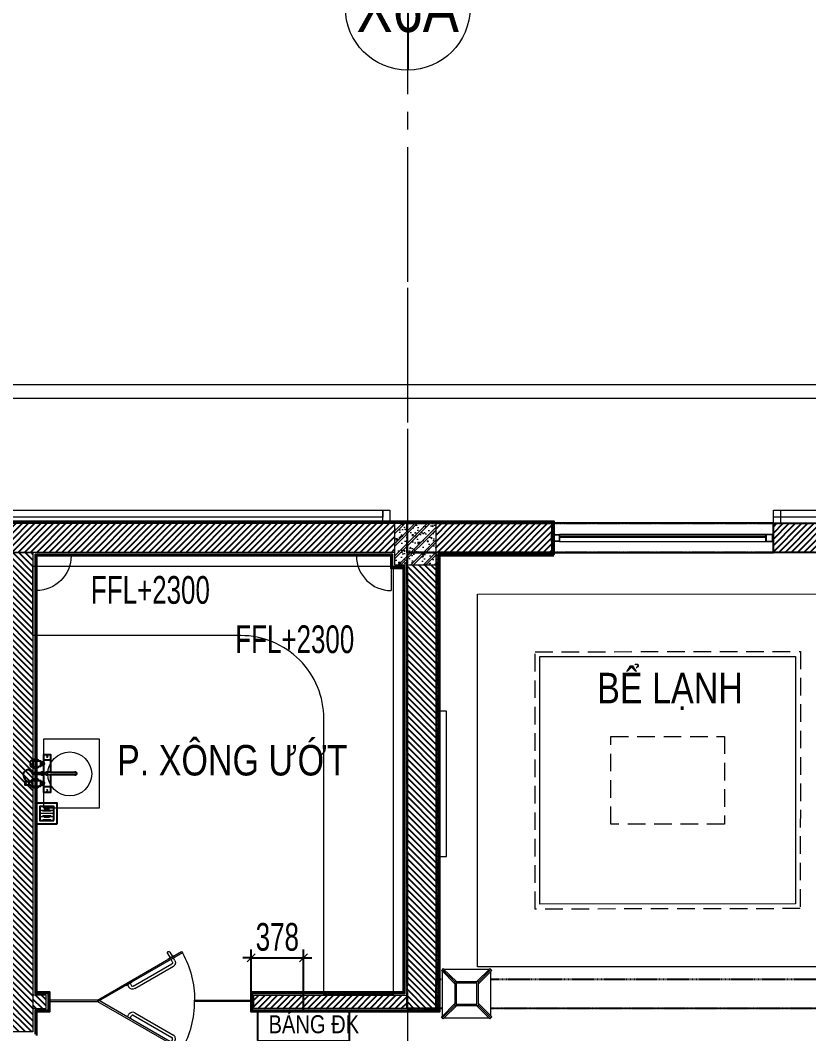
# Model space of a CAD drawing. Header units: millimetres. Extents: x -343543 to 400519, y -115663 to 104219.
# Drawn here: x -309960 to -304268, y 15717 to 23030 of the extents above; entities that cross this region are included whole.
import ezdxf
from ezdxf.enums import TextEntityAlignment as Align
from ezdxf.xclip import XClip

# ---------------------------------------------------------------- set-up
doc = ezdxf.new("R2010")
doc.units = ezdxf.units.MM
doc.header["$XCLIPFRAME"] = 0
for name, pattern in [("$0$02'TUONG Xay$0$HIDDEN", [0.375, 0.25, -0.125]), ('XREF MAT BANG TUONG XAY$0$01.Xref _MB T1$0$HIDDEN', [9.524999999999999, 6.35, -3.175]), ('XREF MAT BANG TUONG XAY$0$CENTER', [50.800000000000004, 31.75, -6.35, 6.35, -6.35]), ('XREF MAT BANG TUONG XAY$0$xref_IKIGAI_Cot$0$HIDDEN', [9.524999999999999, 6.35, -3.175])]:
    doc.linetypes.add(name, pattern=pattern)
doc.layers.get('0').update_dxf_attribs({"color": 231, "lineweight": 0})
doc.layers.get('DefPoints').update_dxf_attribs({"color": 191})
for name, color, linetype, lineweight in [('A-PATT', 252, 'Continuous', 9), ('A-SYMBOLS', 10, 'Continuous', 13), ('ICC-Text', 3, 'Continuous', 25), ('RSA -DIM', 231, 'Continuous', 0), ('SME-E-POW-NOTE', 134, 'Continuous', 18), ('XREF MAT BANG NOI THAT$0$01.Xref _MB T1$0$A-FURN', 8, 'Continuous', 5), ('XREF MAT BANG TUONG XAY$0$$1$A-TEXT', 8, 'Continuous', 25), ('XREF MAT BANG TUONG XAY$0$00.xref_IKIGAI_Truc$0$A-SYMBOLS', 8, 'Continuous', 13), ('XREF MAT BANG TUONG XAY$0$01.Xref _MB T1$0$A-DOOR', 8, 'Continuous', 9), ('XREF MAT BANG TUONG XAY$0$01.Xref _MB T1$0$A-FNSH', 8, 'Continuous', 9), ('XREF MAT BANG TUONG XAY$0$01.Xref _MB T1$0$A-FURN', 8, 'Continuous', 5), ('XREF MAT BANG TUONG XAY$0$01.Xref _MB T1$0$A-GLAZ', 8, 'Continuous', 13), ('XREF MAT BANG TUONG XAY$0$01.Xref _MB T1$0$A-HIDD', 8, 'XREF MAT BANG TUONG XAY$0$01.Xref _MB T1$0$HIDDEN', 9), ('XREF MAT BANG TUONG XAY$0$01.Xref _MB T1$0$A-LITE', 8, 'Continuous', 9), ('XREF MAT BANG TUONG XAY$0$01.Xref _MB T1$0$A-RAIL', 8, 'Continuous', 9), ('XREF MAT BANG TUONG XAY$0$01.Xref _MB T1$0$A-TEXT', 8, 'Continuous', 25), ('XREF MAT BANG TUONG XAY$0$A-GRID', 8, 'XREF MAT BANG TUONG XAY$0$CENTER', 15), ('XREF MAT BANG TUONG XAY$0$A-WALL-INT', 8, 'Continuous', 9), ('XREF MAT BANG TUONG XAY$0$P-SANRFIM', 8, 'Continuous', 13), ('XREF MAT BANG TUONG XAY$0$xref_IKIGAI_Cot$0$A-FNSH', 8, 'Continuous', 9), ('XREF MAT BANG TUONG XAY$0$xref_IKIGAI_Cot$0$A-PATT', 8, 'Continuous', 5)]:
    doc.layers.add(name, color=color, linetype=linetype, lineweight=lineweight)
doc.layers.add('fix lightting red', color=1, linetype='Continuous', lineweight=5, true_color=0xff0000)
for name, color, linetype in [('XREF MAT BANG TUONG XAY$0$A-FNSH', 8, 'Continuous'), ('XREF MAT BANG TUONG XAY$0$A-FURN', 8, 'Continuous'), ('XREF MAT BANG TUONG XAY$0$A-FURN @ 50', 8, 'Continuous'), ('XREF MAT BANG TUONG XAY$0$A-FURN @ 75', 8, 'Continuous'), ('XREF MAT BANG TUONG XAY$0$A-PATT', 8, 'Continuous'), ('XREF MAT BANG TUONG XAY$0$FF-FURN', 8, 'Continuous'), ('XREF MAT BANG TUONG XAY$0$xref_IKIGAI_Cot$0$S-HIDD', 8, 'XREF MAT BANG TUONG XAY$0$xref_IKIGAI_Cot$0$HIDDEN')]:
    doc.layers.add(name, color=color, linetype=linetype)
doc.styles.add('Arial', font='arial.ttf', dxfattribs={"width": 0.8})
doc.styles.add('SM-DIMTEXT', font='SME.shx', dxfattribs={"width": 0.7})
doc.styles.add('SME-TEXT', font='sme.shx', dxfattribs={"width": 0.7})
doc.styles.add('XREF MAT BANG TUONG XAY$0$00.xref_IKIGAI_Truc$0$VTK_Arial_3.5 mm', font='arial.ttf', dxfattribs={"width": 0.8, "height": 3.5})
doc.styles.add('XREF MAT BANG TUONG XAY$0$Arial', font='arial.ttf', dxfattribs={"width": 0.8})
doc.dimstyles.new('SDIM-100', dxfattribs={"dimscale": 100, "dimtxt": 2, "dimasz": 0.6, "dimexe": 0.6, "dimexo": 0.2, "dimgap": 0.5, "dimtad": 1, "dimdec": 0, "dimzin": 12, "dimtxsty": 'SM-DIMTEXT', "dimblk": 'ARCHTICK', "dimblk1": 'ARCHTICK', "dimblk2": 'ARCHTICK', "dimcen": 0.12, "dimdle": 0.6, "dimclrd": 7, "dimclre": 8, "dimadec": 0, "dimazin": 3, "dimtfac": 2, "dimtix": 1, "dimtmove": 1, "dimatfit": 3, "dimfxl": 1, "dimtzin": 0, "dimarcsym": 1})
pattern_1 = [(360, (89.14457528764433, 731.1655605362375), (1.249352590783001e-15, 3.175), [])]

# ---------------------------------------------------------------- blocks, each defined once
blk = doc.blocks.new('*U231')
at = {"layer": 'XREF MAT BANG TUONG XAY$0$A-PATT'}
h = blk.add_hatch(dxfattribs=at)
h.set_pattern_fill('ANSI31', color=8, scale=10)
h.set_pattern_definition([(45, (38646.79002936069, -11293.56439682681), (-22.45064030267288, 22.45064030267288), [])])
h.paths.add_polyline_path([(-38.69831128977239, 47.5), (3161.302080118639, 47.5), (3161.302080118639, -162.5), (-38.69831128977251, -162.5)])
at = {"layer": 'XREF MAT BANG TUONG XAY$0$A-WALL-INT', "color": 8}
blk.add_lwpolyline([(-38.69831128977239, 47.5), (3161.302080118639, 47.5), (3161.302080118639, -162.5), (-38.69831128977251, -162.5)], close=True, dxfattribs=at)
blk = doc.blocks.new('*U283')
at = {"layer": 'XREF MAT BANG TUONG XAY$0$A-PATT'}
h = blk.add_hatch(dxfattribs=at)
h.set_pattern_fill('ANSI31', color=8, scale=10)
h.set_pattern_definition([(45, (38906.7888195113, -11293.56439682681), (-22.45064030267288, 22.45064030267288), [])])
h.paths.add_polyline_path([(-38.69831128977239, 47.5), (3421.300870269253, 47.5), (3421.300870269253, -162.5), (-38.69831128977251, -162.5)])
at = {"layer": 'XREF MAT BANG TUONG XAY$0$A-WALL-INT', "color": 8}
blk.add_lwpolyline([(-38.69831128977239, 47.5), (3421.300870269253, 47.5), (3421.300870269253, -162.5), (-38.69831128977251, -162.5)], close=True, dxfattribs=at)
blk = doc.blocks.new('*U232')
at = {"layer": 'XREF MAT BANG TUONG XAY$0$A-PATT'}
h = blk.add_hatch(dxfattribs=at)
h.set_pattern_fill('ANSI31', color=8, scale=10)
h.set_pattern_definition([(45, (41235.11260266521, -11293.56439682681), (-22.45064030267288, 22.45064030267288), [])])
h.paths.add_polyline_path([(-38.69831128977239, 47.5), (5749.62465342315, 47.5), (5749.62465342315, -162.5), (-38.69831128977251, -162.5)])
at = {"layer": 'XREF MAT BANG TUONG XAY$0$A-WALL-INT', "color": 8}
blk.add_lwpolyline([(-38.69831128977239, 47.5), (5749.62465342315, 47.5), (5749.62465342315, -162.5), (-38.69831128977251, -162.5)], close=True, dxfattribs=at)
blk = doc.blocks.new('*U245')
at = {"layer": 'XREF MAT BANG TUONG XAY$0$A-PATT'}
h = blk.add_hatch(dxfattribs=at)
h.set_pattern_fill('ANSI31', color=8, scale=10)
h.set_pattern_definition([(45, (36281.78973652005, -11293.56439682681), (-22.45064030267288, 22.45064030267288), [])])
h.paths.add_polyline_path([(-38.69831128977239, 47.5), (796.3017872779892, 47.5), (796.3017872779892, -162.5), (-38.69831128977251, -162.5)])
at = {"layer": 'XREF MAT BANG TUONG XAY$0$A-WALL-INT', "color": 8}
blk.add_lwpolyline([(-38.69831128977239, 47.5), (796.3017872779892, 47.5), (796.3017872779892, -162.5), (-38.69831128977251, -162.5)], close=True, dxfattribs=at)
blk = doc.blocks.new('*U246')
at = {"layer": 'XREF MAT BANG TUONG XAY$0$A-PATT'}
h = blk.add_hatch(dxfattribs=at)
h.set_pattern_fill('ANSI31', color=8, scale=10)
h.set_pattern_definition([(45, (36006.78119126002, -11293.56439682681), (-22.45064030267288, 22.45064030267288), [])])
h.paths.add_polyline_path([(-38.69831128977239, 47.5), (521.2932420179568, 47.5), (521.2932420179568, -162.5), (-38.69831128977251, -162.5)])
at = {"layer": 'XREF MAT BANG TUONG XAY$0$A-WALL-INT', "color": 8}
blk.add_lwpolyline([(-38.69831128977239, 47.5), (521.2932420179568, 47.5), (521.2932420179568, -162.5), (-38.69831128977251, -162.5)], close=True, dxfattribs=at)
blk = doc.blocks.new('*U131')
at = {"color": 8}
blk.add_circle((0, 0), 4.5, dxfattribs=at)
at = {"layer": 'DefPoints', "color": 8}
for p, q in [((2.755455298081545e-16, 4.5), (-8.266365894244633e-16, -4.5)), ((-4.5, 5.51091059616309e-16), (4.5, -1.102182119232618e-15))]:
    blk.add_line(p, q, dxfattribs=at)
at = {"color": 8, "style": 'XREF MAT BANG TUONG XAY$0$00.xref_IKIGAI_Truc$0$VTK_Arial_3.5 mm', "width": 0.8}
blk.add_attdef('X12', text='', height=3.5, dxfattribs=at).set_placement((0, 0), align=Align.MIDDLE_CENTER)
blk = doc.blocks.new('XREF MAT BANG TUONG XAY$0$00.xref_IKIGAI_Truc')
at = {"layer": 'XREF MAT BANG TUONG XAY$0$A-GRID', "color": 8, "ltscale": 20}
for points in [[(31399.99999999998, -3920.671974424971), (31399.99999999998, 22924.4354841252)], [(-2907.525181142613, 19400), (42750.0013740146, 19400)]]:
    blk.add_lwpolyline(points, dxfattribs=at)
at = {"layer": 'XREF MAT BANG TUONG XAY$0$00.xref_IKIGAI_Truc$0$A-SYMBOLS', "color": 8}
ref = blk.add_blockref('*U131', (31400.0013740172, 23119.99999250207), dxfattribs=dict(at, xscale=100, yscale=100, zscale=100))
ref.add_attrib('X12', 'X6A', dxfattribs={"layer": '0', "height": 350, "style": 'XREF MAT BANG TUONG XAY$0$00.xref_IKIGAI_Truc$0$VTK_Arial_3.5 mm', "width": 0.8}).set_placement((31400.0013740172, 23119.99999250207), align=Align.MIDDLE_CENTER)
blk = doc.blocks.new('*U109')
at = {"color": 8}
for p, q in [((-324.1557320819957, -4.186933072772234), (-319.1557320819963, 4.473320965071025)), ((287.0700866038097, -345.5313186428806), (-319.1557320819963, 4.473320965071025)), ((-324.1557320819957, -4.186933072772263), (282.0700866038103, -354.191572680724)), ((-121.0346832093237, -107.1533621168136), (-122.2302792111276, -109.2216422602324)), ((-77.73340683929435, -132.1533656853113), (-121.0346832093237, -107.1533621168136)), ((-108.0443002983197, -114.6533631873601), (-97.96017707629206, -97.20868137809772)), ((-90.72378975030314, -124.653364614762), (-80.64501449668889, -107.217934339938)), ((-78.92900284109864, -134.2216458287299), (-77.73340683929435, -132.1533656853113)), ((-66.9828067262264, -103.5649795309215), (212.2479797699173, -264.8929547898369)), ((-56.97355376484946, -86.24981695105048), (222.2572327313632, -247.5777922103579)), ((192.8865917930028, -288.3957657877989), (191.6909398999624, -290.4641426183376)), ((236.1878681630309, -313.395769356289), (192.8865917930028, -288.3957657877989)), ((215.9009345789204, -278.555162560224), (205.8769747040112, -295.895766858346)), ((233.2160971583992, -288.56441552167), (223.1974852520224, -305.8957682857419)), ((180.1869628529509, -340.3373184491448), (198.675770176878, -308.3532427195083)), ((186.6863127048819, -299.1217251438553), (185.6853872658657, -300.8532416489591)), ((185.6853872658658, -300.8532416489591), (228.9866636358938, -325.8532452174492)), ((197.5021254324504, -350.3465714105549), (215.9962807248892, -318.3532441469043)), ((228.9866636358938, -325.8532452174492), (229.9875890749101, -324.1217287123454)), ((234.9922162699905, -315.4641461868277), (236.1878681630309, -313.395769356289)), ((282.0700866038103, -354.1915726807239), (287.0700866038097, -345.5313186428806))]:
    blk.add_line(p, q, dxfattribs=at)
at = {"color": 8, "ltscale": 0.25}
blk.add_arc((-324.1557320819957, -4.186933072772252), 700, 330.9549738737848, 0, dxfattribs=at)
at = {"color": 8}
for centre, radius, start, end in [((-71.98743320694946, -112.2225608206609), 30.00000000030493, 59.96938672716615, 149.9693867261449), ((-71.98743320694946, -112.2225608206609), 10.00000000000002, 59.96938672667734, 149.9693867266771), ((207.243353289181, -273.5505360795009), 10.00000000000001, 329.9693867266771, 59.96938672667734), ((207.243353289181, -273.5505360795009), 30.00000000000004, 329.9693867266771, 59.96938672667734), ((188.8445441427006, -345.3419449298499), 10.00000000000002, 149.9693867267957, 329.9693867267939)]:
    blk.add_arc(centre, radius, start, end, dxfattribs=at)
blk = doc.blocks.new('XREF MAT BANG TUONG XAY$0$01.Xref _MB T1$0$A$Cfb76151b')
at = {"color": 8}
for points in [[(0, -1.13686837721616e-13), (50, -1.13686837721616e-13), (50, 49.99999999999989), (0, 49.99999999999989)], [(2, 1.999999999999886), (48, 1.999999999999886), (48, 47.9999999999999), (2, 47.99999999999989)]]:
    blk.add_lwpolyline(points, close=True, dxfattribs=at)
blk = doc.blocks.new('XREF MAT BANG TUONG XAY$0$01.Xref _MB T1$0$A$Cc763f58b')
at = {"layer": 'DefPoints', "color": 8}
blk.add_line((5.000000000000455, -49.99999999999955), (5.000000000000455, -4.547473508864641e-13), dxfattribs=at)
at = {"layer": 'XREF MAT BANG TUONG XAY$0$01.Xref _MB T1$0$A-FNSH', "color": 8}
for centre, start, end in [((2.500000000000455, 2.306152546247773), 222.6903304465031, 317.3096695534952), ((2.500000000000455, -52.30615254624777), 42.69033044650487, 137.3096695534969)]:
    blk.add_arc(centre, 3.401226185740577, start, end, dxfattribs=at)
blk = doc.blocks.new('*U112')
at = {"layer": 'XREF MAT BANG TUONG XAY$0$01.Xref _MB T1$0$A-GLAZ'}
for p, q in [((1544.991479379676, 20), (55.00000000000136, 20)), ((1544.991479379676, 10), (55.00000000000136, 10))]:
    blk.add_line(p, q, dxfattribs=at)
at = {"layer": 'XREF MAT BANG TUONG XAY$0$01.Xref _MB T1$0$A-LITE', "color": 8}
blk.add_lwpolyline([(1544.991479379676, 49.99999999999999), (55.00000000000136, 50), (55.00000000000136, 0), (1544.991479379676, -9.693676754420073e-16)], close=True, dxfattribs=at)
at = {"layer": 'XREF MAT BANG TUONG XAY$0$01.Xref _MB T1$0$A-FNSH', "color": 8, "rotation": 180}
blk.add_blockref('XREF MAT BANG TUONG XAY$0$01.Xref _MB T1$0$A$Cc763f58b', (5.000000000001364, 0), dxfattribs=at)
at = {"layer": 'XREF MAT BANG TUONG XAY$0$01.Xref _MB T1$0$A-FNSH', "color": 8, "xscale": -1, "rotation": 180}
blk.add_blockref('XREF MAT BANG TUONG XAY$0$01.Xref _MB T1$0$A$Cc763f58b', (1594.991479379676, -9.693676754420073e-16), dxfattribs=at)
at = {"layer": 'XREF MAT BANG TUONG XAY$0$01.Xref _MB T1$0$A-GLAZ', "color": 8}
blk.add_blockref('XREF MAT BANG TUONG XAY$0$01.Xref _MB T1$0$A$Cfb76151b', (5.000000000001364, 0), dxfattribs=at)
at = {"layer": 'XREF MAT BANG TUONG XAY$0$01.Xref _MB T1$0$A-GLAZ', "color": 8, "xscale": -1}
blk.add_blockref('XREF MAT BANG TUONG XAY$0$01.Xref _MB T1$0$A$Cfb76151b', (1594.991479379676, -9.693676754420073e-16), dxfattribs=at)
blk = doc.blocks.new('XREF MAT BANG TUONG XAY$0$YLD.Studio-04-116')
at = {"layer": 'XREF MAT BANG TUONG XAY$0$FF-FURN'}
h = blk.add_hatch(dxfattribs=at)
h.set_pattern_fill('ANSI31,_O', color=8, angle=-45.00000000000001)
h.set_pattern_definition(pattern_1)
h.paths.add_polyline_path([(7.181432119314195, -43.3204698617792), (7.181432119314195, -8.755362024607166), (-7.181432119303281, -8.755362024605347), (-7.181432119303281, -43.32046986177738)])
h.paths.add_polyline_path([(7.181432119314195, -8.755362024608985), (7.181432119314195, 0), (-7.181432119303281, 0), (-7.181432119303281, -8.755362024607166)])
h = blk.add_hatch(dxfattribs=at)
h.set_pattern_fill('ANSI31,_O', color=8, angle=-45.00000000000001)
h.set_pattern_definition(pattern_1)
h.paths.add_polyline_path([(-7.181432119303281, -50.40927708648269), (-7.181432119299643, -61.3371629185167), (7.181432119314195, -61.3371629185167), (7.181432119310557, -50.40927708648269)])
at = {"layer": 'XREF MAT BANG TUONG XAY$0$FF-FURN', "color": 8}
for p, q in [((56.01730252600282, 14.11388277493006), (56.01730252600282, -1.474979954646187)), ((85.2579778317504, 14.11388277492824), (85.2579778317504, -1.474979954646187)), ((-91.21422478129716, -1.474979954646187), (-91.21422478129716, -45.99882223477925)), ((-91.21422478129716, -1.474979954646187), (-50.06105557643787, -1.474979954646187)), ((-83.42597014321473, -55.63237055350692), (-57.84931021453122, -55.63237055348873)), ((-77.5321330384013, -71.29559710162903), (-63.74314731934101, -71.29559710162812)), ((-50.06105557643787, -1.474979954646187), (-50.06105557643787, -45.99882223477925)), ((-9.076714836452084, -73.65534485052194), (-9.076714836452084, -62.61323083418392)), ((-7.181432119303281, -43.3204698617792), (7.181432119314195, -43.3204698617792)), ((-7.181432119303281, -50.40927708648269), (7.181432119314195, -50.40927708648269)), ((-7.181432119306919, -61.33716291851488), (7.181432119310557, -61.33716291851488)), ((9.076714836455722, -62.61323083418392), (9.076714836455722, -73.65534485052194)), ((50.06105557644878, -1.474979954646187), (50.06105557644878, -55.63237055350874)), ((91.21422478130808, -1.474979954646187), (50.06105557644878, -1.474979954646187)), ((57.84931021453122, -55.63237055350692), (83.42597014321836, -55.63237055350601)), ((63.74314731934464, -71.29559710162721), (77.53213303840857, -71.29559710162903)), ((91.21422478130808, -1.474979954646187), (91.21422478130808, -55.63237055350874)), ((-95.24076242824412, -128.755362024609), (-95.24076242824412, -78.75536202460898)), ((-9.999999999998181, -128.7553620246072), (-9.999999999994543, -103.755362024609)), ((-6.923596395225104, -74.93141276619463), (6.923596395228742, -74.9314127661928)), ((-6.923596395225104, -78.75536202460898), (-6.923596395225104, -74.93141276619463)), ((6.923596395236018, -78.75536202460898), (6.923596395236018, -74.93141276619463)), ((10.00000000000182, -128.7553620246072), (10.00000000000182, -103.755362024609)), ((95.24076242825504, -128.755362024609), (95.24076242825504, -78.75536202460898))]:
    blk.add_line(p, q, dxfattribs=at)
blk.add_lwpolyline([(10.00000000000182, -128.7553620246072), (137.5000000000018, -128.7553620246072), (137.5000000000018, -78.75536202460717), (77.53213303840494, -78.75536202460717), (77.53213303840857, -71.29559710162903), (83.42597014321473, -71.29559710163085), (83.42597014321836, -55.63237055350601), (91.2142247813008, -55.63237055350692), (91.21422478130444, -45.99882223478016, 0.5732892151415209), (85.2579778317504, 14.11388277492824), (85.25797783174676, 54.33905333643997), (56.01730252600282, 54.33905333643997), (56.01730252600282, 46.0960635640331), (59.35385731081078, 46.0960635640331, 0.2192453206815414), (58.39774297713848, 35.26029053170714), (56.01730252600282, 35.26029053170714), (56.01730252600282, 14.11388277493006, 0.5732892151415598), (50.06105557644514, -45.99882223478016), (50.06105557644514, -55.63237055350692), (57.84931021453122, -55.63237055350692), (57.84931021452394, -71.29559710162721), (63.74314731934464, -71.29559710162721), (63.74314731934828, -78.75536202460717), (6.92359639523238, -78.75536202460717), (6.923596395228742, -74.9314127661928), (9.076714836455722, -74.9314127661928), (9.076714836455722, -73.65534485052194, 0.4241977100703897), (9.076714836455722, -62.61323083418392), (9.076714836455722, -61.33716291851488), (7.181432119310557, -61.33716291851488), (7.181432119310557, 0), (-7.181432119310557, 0), (-7.181432119306919, -61.33716291851488), (-9.076714836452084, -61.33716291851488), (-9.076714836452084, -62.61323083418392, 0.4241977100703897), (-9.076714836452084, -73.65534485052194), (-9.076714836452084, -74.9314127661928), (-6.923596395228742, -74.9314127661928), (-6.923596395228742, -78.75536202460717), (-63.74314731934101, -78.75536202460717), (-63.74314731934101, -71.29559710162812), (-57.8493102145203, -71.29559710162721), (-57.84931021453122, -55.63237055350692), (-50.0610555764415, -55.63237055350692), (-50.0610555764415, -45.99882223477925, 3.076925358959184), (-91.2142247813008, -45.99882223477834), (-91.21422478130444, -55.63237055350692), (-83.42597014321473, -55.63237055350692), (-83.42597014321473, -71.29559710163085), (-77.5321330384013, -71.29559710162903), (-77.5321330384013, -78.75536202460717), (-137.4999999999982, -78.75536202460717), (-137.4999999999982, -128.7553620246072), (-9.999999999998181, -128.7553620246072), (-9.999999999998181, -298.6437460321631, 1.840700184831388), (10.00000000000182, -298.6437460321631)], format="xyb", close=True, dxfattribs=at)
blk.add_lwpolyline([(-6.923596395225104, -78.75536202460898), (-63.74314731934101, -78.75536202460898)], dxfattribs=at)
for centre in [(-122.8812432380528, -103.755362024609), (122.8812432380637, -103.755362024609)]:
    blk.add_circle(centre, 4.739458033473056, dxfattribs=at)
for centre, radius, start, end in [((70.63764017887115, 39.64034949147936), 13, 199.6897977586117, 150.2251247216098), ((-70.63764017886751, -70.28799335699387), 10.91926572363751, 230.8460489200567, 309.1539510799433), ((5.456968210637569e-12, -103.755362024609), 11.91985855871462, 327.027947421623, 212.972052578377), ((5.456968210637569e-12, -103.755362024609), 9.999999999998181, 0, 180), ((5.456968210637569e-12, -67.49549522929374), 13.21819909413882, 238.41299505285, 301.58700494715), ((70.63764017887843, -70.28799335699387), 10.91926572363751, 230.8460489200567, 309.1539510799433), ((5.456968210637569e-12, -305.1308893217629), 10, 180, 0)]:
    blk.add_arc(centre, radius, start, end, dxfattribs=at)
blk.add_open_spline([(4.270967264623323, 9.094947017729282e-13), (4.77721561938597, -1.10643217910274), (-28.16376634785411, 19.55429295146769), (-27.2085558089002, 43.42141900625029), (-2.01745191898226, 76.1183028194555), (35.71572046937581, 62.20951302005233), (52.01260956790793, 46.8003886751967), (57.63764017887115, 39.64034949147936)], degree=3, knots=[2.666644282639335, 2.666644282639335, 2.666644282639335, 2.666644282639335, 20.0912897858097, 54.45892679750619, 83.56919301794048, 125.2991477305685, 152.6151535582838, 152.6151535582838, 152.6151535582838, 152.6151535582838], dxfattribs=at)
blk = doc.blocks.new('XREF MAT BANG TUONG XAY$0$Drain')
at = {"color": 8}
blk.add_lwpolyline([(-1.2, -1.2), (1.2, -1.2), (1.2, 1.2), (-1.2, 1.2)], close=True, dxfattribs=at)
at = {"color": 8, "const_width": 0.16}
for points in [[(-0.7305500058550388, 0.4780105505454412), (-0.7305500058550388, -0.4780105505454412)], [(-0.3652750029275194, 0.7929511773897684), (-0.3652750029275194, -0.7929511773897684)], [(0, 0.873039172939898), (0, -0.873039172939898)], [(0.3652750029275194, 0.7929511773897684), (0.3652750029275194, -0.7929511773897684)], [(0.7305500058550388, 0.4780105505454412), (0.7305500058550388, -0.4780105505454412)]]:
    blk.add_lwpolyline(points, dxfattribs=at)
blk = doc.blocks.new('*U3482')
at = {"layer": 'XREF MAT BANG TUONG XAY$0$A-FURN @ 50', "color": 8, "xscale": 41.66666666666667, "yscale": 41.66666666666667, "zscale": 41.66666666666667, "rotation": 90.00000000000001}
blk.add_blockref('XREF MAT BANG TUONG XAY$0$Drain', (28794.99192799933, 17306.99993689393), dxfattribs=at)
at = {"layer": 'XREF MAT BANG TUONG XAY$0$A-FURN @ 75', "color": 8, "xscale": 62.50000000000001, "yscale": 62.50000000000001, "zscale": 62.50000000000001, "rotation": 90.00000000000001}
blk.add_blockref('XREF MAT BANG TUONG XAY$0$Drain', (28794.99192799933, 17306.99993689393), dxfattribs=at)
blk = doc.blocks.new('XREF MAT BANG TUONG XAY$0$xref_IKIGAI_Cot')
at = {"layer": 'XREF MAT BANG TUONG XAY$0$xref_IKIGAI_Cot$0$A-PATT'}
h = blk.add_hatch(dxfattribs=at)
h.set_pattern_fill('BT-01', color=8, scale=15, angle=-179.9998580989131, pattern_type=2)
h.set_pattern_definition([(230.0001419010869, (31525.00151679112, 19320.0007925255), (-107.5890507019613, 9.412553787944837), [11.25, -123.75]), (175.0001419010869, (31525.00151679112, 19320.0007925255), (20.81297947838801, -112.8287685090658), [9, -99]), (280.4515419010869, (31516.03576284846, 19320.78517132055), (-86.77615113268314, -103.4161462228494), [9.5610285, -105.1713168]), (226.1843419010869, (31525.00159109035, 19290.0007925256), (-160.0862187830367, 24.82745567330735), [16.875, -185.625]), (276.6357419010869, (31511.66107421623, 19292.06975553593), (-140.1990439508108, -146.1180278582398), [14.3415432, -157.75695]), (171.1843419010868, (31525.00159109035, 19290.0007925256), (-140.1989298882782, -146.1181373616897), [13.5, -148.5]), (201.0001419010869, (31510.00157251559, 19297.50075537596), (-89.53620738887321, 60.39261185092788), [11.25, -123.75]), (146.0001419010869, (31510.00157251559, 19297.50075537596), (-36.49703039765603, -108.7725971474099), [9, -99]), (251.4515419010869, (31502.54022510132, 19302.53347779689), (-126.0332744679905, -48.37988664583861), [9.5610285, -105.1713168]), (217.5001419010869, (31525.00151679112, 19320.0007925255), (-1.823854628794049, -49.93408259188334), [0, -97.8, 0, -100.5, 0, -99.375]), (187.5001419010869, (31525.00151679112, 19320.0007925255), (-39.46028409375825, -59.16185451149996), [0, -57.29999999999999, 0, -95.54999999999998, 0, -37.87499999999999]), (147.5001419010869, (31558.45151679101, 19320.00087536915), (-80.0733738046644, 3.383032447152493), [0, -37.5, 0, -117, 0, -155.25]), (137.5001419010869, (31573.45151679097, 19320.00091251877), (-87.47788821247144, -15.01596400123384), [0, -48.75, 0, -77.69999999999999, 0, -110.25]), (225.0001419010869, (31525.00151679112, 19320.0007925255), (45.0781689426771, -45.07794565833121), []), (225.0001419010869, (31525.0015622994, 19301.62579252556), (45.0781689426771, -45.07794565833121), [])])
h.paths.add_polyline_path([(31605.00131865958, 19400.00099065655), (31305.0013186605, 19400.0002476642), (31305.00206165285, 19100.00024766512), (31605.00206165193, 19100.00099065747)])
at = {"layer": 'XREF MAT BANG TUONG XAY$0$A-GRID', "color": 8, "ltscale": 20}
for points in [[(31399.99999999998, -3920.671974424971), (31399.99999999998, 22924.4354841252)], [(-2907.525181142613, 19400), (42750.0013740146, 19400)]]:
    blk.add_lwpolyline(points, dxfattribs=at)
at = {"layer": 'XREF MAT BANG TUONG XAY$0$xref_IKIGAI_Cot$0$A-FNSH', "color": 8}
blk.add_lwpolyline([(31605.00131865958, 19400.00099065655), (31305.0013186605, 19400.0002476642), (31305.00206165285, 19100.00024766512), (31605.00206165193, 19100.00099065747)], close=True, dxfattribs=at)
at = {"layer": 'XREF MAT BANG TUONG XAY$0$xref_IKIGAI_Cot$0$S-HIDD', "color": 8}
for points in [[(31395.00142219053, 19399.99902762077), (40000.0015206159, 19399.99902192166), (40000.0015206159, 19189.99902192166), (31395.00142219053, 19189.99902762077)], [(31605.00141775419, 15900.00021702587), (31395.01070292435, 15900.00021702587), (31395.01070582644, 19189.99902987841), (31605.00142065628, 19189.99902987841)], [(31605.00576021972, 16110.45768398733), (34690.01058791162, 16110.45767838138), (34690.01058791162, 15900.45767838138), (31605.00576021972, 15900.45768398733)]]:
    blk.add_lwpolyline(points, close=True, dxfattribs=at)
blk = doc.blocks.new('*U285')
at = {"layer": 'XREF MAT BANG TUONG XAY$0$A-PATT'}
h = blk.add_hatch(dxfattribs=at)
h.set_pattern_fill('ANSI31', color=8, scale=10)
h.set_pattern_definition([(45, (35541.78963795229, -11178.56439682681), (-22.45064030267288, 22.45064030267288), [])])
h.paths.add_polyline_path([(-38.69831128977239, 47.5), (56.30168871022761, 47.5), (56.30168871022761, -47.5), (-38.69831128977239, -47.5)])
at = {"layer": 'XREF MAT BANG TUONG XAY$0$A-WALL-INT', "color": 8}
blk.add_lwpolyline([(-38.69831128977239, 47.5), (56.30168871022761, 47.5), (56.30168871022761, -47.5), (-38.69831128977239, -47.5)], close=True, dxfattribs=at)
blk = doc.blocks.new('*U288')
at = {"layer": 'XREF MAT BANG TUONG XAY$0$A-PATT'}
h = blk.add_hatch(dxfattribs=at)
h.set_pattern_fill('ANSI31', color=8, scale=10)
h.set_pattern_definition([(45, (36551.78963519415, -11178.56439682681), (-22.45064030267288, 22.45064030267288), [])])
h.paths.add_polyline_path([(-38.69831128977239, 47.5), (1066.301685952085, 47.5), (1066.301685952085, -47.5), (-38.69831128977239, -47.5)])
at = {"layer": 'XREF MAT BANG TUONG XAY$0$A-WALL-INT', "color": 8}
blk.add_lwpolyline([(-38.69831128977239, 47.5), (1066.301685952085, 47.5), (1066.301685952085, -47.5), (-38.69831128977239, -47.5)], close=True, dxfattribs=at)
blk = doc.blocks.new('XREF MAT BANG NOI THAT$0$den')
at = {"color": 8}
blk.add_wipeout([(-175, 160.85786437627047), (-160.8578643762736, 175.00000000000182), (160.8578643762742, 175.00000000000182), (174.99999999999932, 160.85786437627792), (174.99999999999932, -160.85786437626615), (160.8578643762742, -174.9999999999975), (-160.85786437627112, -175), (-175, -160.85786437627112)], dxfattribs=at).dxf.layer = 'XREF MAT BANG NOI THAT$0$01.Xref _MB T1$0$A-FURN'
for p, q in [((-167.9289321881342, 182.0710678118649), (-182.0710678118658, 167.9289321881351)), ((-85, 70.85786437626848), (-182.0710678118658, 167.9289321881351)), ((-85, 85), (-175, 175)), ((-70.85786437626939, 85), (-167.9289321881342, 182.0710678118649)), ((70.8578643762703, 85), (167.9289321881333, 182.0710678118649)), ((85, 85), (175, 175)), ((85, 70.85786437626848), (182.0710678118667, 167.9289321881351)), ((167.9289321881333, 182.0710678118649), (182.0710678118667, 167.9289321881351)), ((-85, -70.85786437626666), (-182.0710678118658, -167.9289321881333)), ((85, -70.85786437626666), (182.0710678118667, -167.9289321881333)), ((-85, -84.99999999999818), (-175, -174.9999999999982)), ((-70.85786437626939, -84.99999999999818), (-167.9289321881342, -182.071067811863)), ((70.8578643762703, -84.99999999999818), (167.9289321881333, -182.071067811863)), ((85, -84.99999999999818), (175, -174.9999999999982)), ((-167.9289321881342, -182.071067811863), (-182.0710678118658, -167.9289321881333)), ((167.9289321881333, -182.071067811863), (182.0710678118667, -167.9289321881333))]:
    blk.add_line(p, q, dxfattribs=at)
for points in [[(-175, -160.8578643762667), (-175, 160.8578643762685)], [(-160.8578643762694, 175), (160.8578643762685, 175)], [(175, 160.8578643762685), (175, -160.8578643762667)], [(160.8578643762703, -175), (-160.8578643762712, -175)]]:
    blk.add_lwpolyline(points, dxfattribs=at)
for points in [[(-85, 85), (85, 85), (85, -85), (-85, -85)], [(-75, 75), (75, 75), (75, -75), (-75, -75)]]:
    blk.add_lwpolyline(points, close=True, dxfattribs=at)
blk = doc.blocks.new('XREF MAT BANG NOI THAT')
at = {"color": 8}
for points in [[(31629.99670388461, 18045.00380134134), (31629.99670388461, 16995.00380134134), (31679.99670388461, 16995.00380134134), (31679.99670388461, 18045.00380134134)], [(28772.83975637915, 17845.17229463496), (29172.83975637915, 17845.17229463496), (29172.83975637915, 17345.17229463496), (28772.83975637915, 17345.17229463496)]]:
    blk.add_lwpolyline(points, close=True, dxfattribs=at)
blk.add_circle((28960.32504262451, 17591.65679204887), 158.5349371901248, dxfattribs=at)
at = {"color": 8, "xscale": -1}
blk.add_blockref('XREF MAT BANG NOI THAT$0$den', (31824.99223756376, 16006.51820550716), dxfattribs=at)
blk = doc.blocks.new('01.Xref _MB T1')
at = {"color": 8}
for points in [[(31220.00015383636, 19494.99914914367), (31270.00015383636, 19494.99914914367), (31270.00015390454, 19400), (31220.00015390454, 19400)], [(34040.00029403632, 19494.99932321691), (34090.00029403632, 19494.99932321691), (34090.0002941045, 19400.00017407324), (34040.0002941045, 19400.00017407324)], [(39999.98286495637, 2999.999971648669), (40000.00011983114, 19400.00000088175), (-0.0001133780606323853, 19399.99891031675), (0.000109863918623887, 2999.999971648669), (8394.990727505367, 2999.999903546392), (8394.990727505367, -99.99995756214776), (31605.0109035246, -99.99952292154558), (31605.0109035246, 3000.000348937985)], [(34650.00021988038, 16199.9991472563), (31905.00021835906, 16199.9991472563), (31905.00021840366, 18888.20733096902), (34650.00010986391, 18890.10609543654)]]:
    blk.add_lwpolyline(points, close=True, dxfattribs=at)
blk.add_lwpolyline([(34650.00010986391, 15899.9991472563), (31605.00021835408, 15900.00021704991), (31605.00021840863, 19187.99988748942), (34600.00955092644, 19190.00265734544), (34600.00955092644, 19100.00024768723), (35000.00021972782, 19100), (35000.00021972782, 19190.00240943941), (39700.00021972782, 19190.0024092436), (39699.99997207134, 18999.99691853981), (39789.99986220743, 18999.99691853981), (39790.00010986391, 10199.99999996921), (34650.00010986391, 10200.00000085072), (34650.00010986391, 15899.9991472563)], dxfattribs=at)
at = {"layer": 'XREF MAT BANG TUONG XAY$0$01.Xref _MB T1$0$A-DOOR', "color": 8}
for points in [[(29164.89654078891, 15960.4999341465), (28804.99192947111, 15960.49987889578), (28804.99192947111, 15950.49987889578), (29164.89654078891, 15950.4999341465)], [(29861.99193207231, 15960.49993414074), (30280.06332315327, 15960.49987888394), (30280.06332315327, 15950.49987888394), (29861.99193207231, 15950.49993414074)]]:
    blk.add_lwpolyline(points, close=True, dxfattribs=at)
at = {"layer": 'XREF MAT BANG TUONG XAY$0$01.Xref _MB T1$0$A-FNSH', "color": 8}
for points in [[(31714.99072657881, 1999.999993290709), (40999.99999590934, 1999.999981685571), (41000.00011603854, 20399.99967771958), (25516.68714677975, 20400.00779865909)], [(40899.99999971803, 9194.99984306741), (40900.00011535676, 20299.99973147439), (25616.68709302492, 20300.00774490426), (25616.68709320901, 19495.00000002287)]]:
    blk.add_lwpolyline(points, dxfattribs=at)
at = {"layer": 'XREF MAT BANG TUONG XAY$0$01.Xref _MB T1$0$A-FURN', "color": 8}
blk.add_lwpolyline([(34198.76874800438, 16654.99898840613), (32355.00021836654, 16651.2327015573), (32355.0002183962, 18438.51849618841), (34200.31138266528, 18440.10620309295)], close=True, dxfattribs=at)
at = {"layer": 'XREF MAT BANG TUONG XAY$0$01.Xref _MB T1$0$A-HIDD', "color": 8, "ltscale": 20}
for points in [[(34233.73857681875, 16620.0703486497), (32320.00021836596, 16616.16113363942), (32320.00021839677, 18473.48839512112), (34235.34166771315, 18475.13635612764)], [(33687.08252447771, 17862.99607685202), (33687.08252460565, 17229.68069846253), (32867.08252460565, 17229.68069846253), (32867.08252447771, 17862.99607685202)]]:
    blk.add_lwpolyline(points, close=True, dxfattribs=at)
at = {"layer": 'XREF MAT BANG TUONG XAY$0$01.Xref _MB T1$0$A-RAIL', "color": 8}
for points in [[(31220.00015119174, 19494.9988535877), (31220.00015119174, 19444.9988535877), (25815.00015026776, 19444.9992993697), (25815.00015026776, 19494.9992993697)], [(35540.00029403632, 19494.99887736637), (35540.00029403632, 19444.99887736637), (34040.00029403632, 19444.99932321691), (34040.00029403632, 19494.99932321691)]]:
    blk.add_lwpolyline(points, close=True, dxfattribs=at)
at = {"layer": 'XREF MAT BANG TUONG XAY$0$01.Xref _MB T1$0$A-TEXT', "color": 8}
blk.add_lwpolyline([(34040.00029403632, 19400), (32440.00040691735, 19400), (32440.00040691735, 19190.00763386422), (34040.00029403632, 19190.00763386422)], close=True, dxfattribs=at)
at = {"layer": 'XREF MAT BANG TUONG XAY$0$A-FNSH', "color": 8}
for points in [[(25774.99876395177, 14714.99978135223), (25775.00406227003, 19174.99957368828), (25501.68817658017, 19174.99871874472), (25501.68817806166, 19509.9992972291), (25835.00134300812, 19509.99929715414), (25835.0013457417, 19414.99916421254), (32455.00148629014, 19415.00765309886), (32455.00148613119, 19174.99886135979), (31620.01106834968, 19175.00747941218), (31620.00136628314, 15885.00021839922), (30280.06332320855, 15884.99913533727), (30280.06332311054, 16009.99923381422), (31380.00126322616, 16009.99280313313), (31379.99364753565, 19085.00042261836), (31290.0113355025, 19085.00019976446), (31290.01133548401, 19174.99914672607), (28710.00141246715, 19174.99903457521), (28710.0014087397, 16010.00021700189), (28804.99192947111, 16010.00021700189), (28804.99192947111, 15885.00021700189), (28710.00140859248, 15885.00021700189), (28710.00140839227, 15714.99996120971)], [(32455.00148613118, 19164.99886135925), (31630.01103885991, 19165.00737620056), (31630.00133679371, 15875.00022648212), (30270.06332321639, 15874.99912725434), (30270.0633231027, 16019.99929227843), (31370.00123845957, 16019.99286159748), (31369.99367230209, 19075.00039785198), (31280.01133550455, 19075.00017499802), (31280.01133548607, 19164.99914629138), (28720.00141245531, 19164.9990350099), (28720.00140875141, 16020.00021700189), (28814.99192947111, 16020.00021700189), (28814.99192947111, 15875.00021700189), (28720.00140858064, 15875.00021700189), (28720.00140838043, 15704.99996120743)]]:
    blk.add_lwpolyline(points, dxfattribs=at)
at = {"layer": 'XREF MAT BANG TUONG XAY$0$P-SANRFIM', "color": 8}
blk.add_lwpolyline([(28694.99192795271, 19089.99914771961), (31295.01049357309, 19089.99914652743), (31295.01049495857, 15995.00021673998), (30794.9978445596, 15994.99992423275), (30794.99784368395, 17989.99908105175, 0.4142135681200699), (30194.99783164776, 18589.9990807884), (28694.99192662372, 18589.99905069779)], format="xyb", close=True, dxfattribs=at)
at = {"color": 8}
blk.add_blockref('XREF MAT BANG TUONG XAY$0$00.xref_IKIGAI_Truc', (0.000109863918623887, 0), dxfattribs=at)
ref = blk.add_blockref('XREF MAT BANG TUONG XAY$0$xref_IKIGAI_Cot', (-0.009273172880057245, -1.075099498848431e-05), dxfattribs=at)
XClip(ref).set_block_clipping_path([(-1610.3425959282936, -2225.6693134198044), (41829.12952086335, 21555.881957526355)])
at = {"color": 8, "xscale": -1, "rotation": 90}
blk.add_blockref('XREF MAT BANG TUONG XAY$0$YLD.Studio-04-116', (28693.51694811265, 17595.17229463497), dxfattribs=at)
at = {"layer": 'XREF MAT BANG TUONG XAY$0$01.Xref _MB T1$0$A-DOOR', "color": 8, "xscale": -1, "rotation": 180}
blk.add_blockref('*U109', (29486.17359349132, 15956.31300106799), dxfattribs=at)
at = {"layer": 'XREF MAT BANG TUONG XAY$0$01.Xref _MB T1$0$A-DOOR', "color": 8}
blk.add_blockref('*U109', (29486.17359349132, 15954.68686721349), dxfattribs=at)
at = {"layer": 'XREF MAT BANG TUONG XAY$0$01.Xref _MB T1$0$A-TEXT', "color": 8, "rotation": 180}
blk.add_blockref('*U112', (34039.9918594147, 19319.99999914183), dxfattribs=at)
at = {"layer": 'XREF MAT BANG TUONG XAY$0$A-FURN', "color": 8}
for name, p, rotation in [('*U232', (31266.30331737245, 19237.49914277361), 180), ('*U283', (28532.49192947454, 15768.69827250436), 90.00000000000001), ('*U231', (31442.51049282872, 15938.69852829166), 90.00000000000001), ('*U288', (31356.29361542319, 15947.50021700189), 180)]:
    blk.add_blockref(name, p, dxfattribs=dict(at, rotation=rotation))
for name, p in [('*U245', (31643.69853096172, 19352.50763288586)), ('*U246', (34078.69860527806, 19352.51102467091))]:
    blk.add_blockref(name, p, dxfattribs=at)
at = {"layer": 'XREF MAT BANG TUONG XAY$0$A-FURN', "linetype": 'Continuous'}
blk.add_blockref('*U3482', (0, 0), dxfattribs=at)
at = {"layer": 'XREF MAT BANG TUONG XAY$0$A-FURN', "color": 8, "xscale": -1, "rotation": 180}
blk.add_blockref('*U285', (28733.69024076088, 15947.50021700189), dxfattribs=at)
at = {"layer": 'XREF MAT BANG TUONG XAY$0$$1$A-TEXT', "color": 8, "style": 'XREF MAT BANG TUONG XAY$0$Arial', "width": 0.8}
for s, p in [('BỂ LẠNH', (32767.79464800267, 18101.50505684397)), ('P. XÔNG ƯỚT', (29302.09988015715, 17580.76839490255, -1.150328898799398e-09))]:
    blk.add_text(s, height=220, dxfattribs=at).set_placement(p)
at = {"layer": 'A-PATT', "color": 8}
blk.add_blockref('XREF MAT BANG NOI THAT', (0, 0), dxfattribs=at)
blk = doc.blocks.new('_ArchTick')
at = {"color": 0, "linetype": 'ByBlock', "const_width": 0.15}
blk.add_lwpolyline([(-0.5, -0.5), (0.5, 0.5)], dxfattribs=at)
blk = doc.blocks.new('*D1754')
at = {"layer": 'DefPoints', "color": 0, "linetype": 'Continuous', "ltscale": 1000, "transparency": 16777216}
for p in [(-307915.4730462553, 16264.87328312613), (-308293.4150217832, 15874.99912725437), (-307915.4730462553, 15874.99942682205)]:
    blk.add_point(p, dxfattribs=at)
at = {"layer": 'RSA -DIM', "color": 8, "linetype": 'Continuous', "lineweight": -2, "ltscale": 1000, "transparency": 16777216}
for p, q in [((-308293.4150217832, 15894.99912725437), (-308293.4150217832, 16324.87328312613)), ((-307915.4730462553, 15894.99942682205), (-307915.4730462553, 16324.87328312613))]:
    blk.add_line(p, q, dxfattribs=at)
at = {"layer": 'RSA -DIM', "color": 7, "linetype": 'Continuous', "lineweight": -2, "ltscale": 1000, "transparency": 16777216}
for p, q in [((-308293.4150217832, 16264.87328312613), (-308353.4150217832, 16264.87328312613)), ((-308293.4150217832, 16264.87328312613), (-307915.4730462553, 16264.87328312613)), ((-307915.4730462553, 16264.87328312613), (-307855.4730462553, 16264.87328312613))]:
    blk.add_line(p, q, dxfattribs=at)
at = {"layer": 'RSA -DIM', "color": 7, "linetype": 'Continuous', "lineweight": -2, "ltscale": 1000, "transparency": 16777216, "xscale": 60, "yscale": 60, "zscale": 60}
blk.add_blockref('_ArchTick', (-308293.4150217832, 16264.87328312613), dxfattribs=at)
at = {"layer": 'RSA -DIM', "color": 7, "linetype": 'Continuous', "lineweight": -2, "ltscale": 1000, "transparency": 16777216, "xscale": 60, "yscale": 60, "zscale": 60, "rotation": 180}
blk.add_blockref('_ArchTick', (-307915.4730462553, 16264.87328312613), dxfattribs=at)
at = {"layer": 'RSA -DIM', "color": 0, "linetype": 'Continuous', "ltscale": 1000, "transparency": 16777216, "insert": (-308104.4440340193, 16414.87328312613), "char_height": 200, "attachment_point": 5, "style": 'SM-DIMTEXT'}
blk.add_mtext('378', dxfattribs=at)
blk = doc.blocks.new('LT10')
for points in [[(-1.203619467560202e-05, 0), (-250, 0)], [(0, -3.637978807091713e-12), (0, -250)]]:
    blk.add_lwpolyline(points)
blk.add_arc((0, 0), 250, 180, 270)

msp = doc.modelspace()

# ---------------------------------------------------------------- block references
at = {"layer": 'A-SYMBOLS'}
msp.add_blockref('01.Xref _MB T1', (-338563.4783449996, 2.91038304567337e-11), dxfattribs=at)

# ---------------------------------------------------------------- next in the draw order: linework, layer by layer
at = {"layer": 'ICC-Text', "linetype": "$0$02'TUONG Xay$0$HIDDEN"}
msp.add_lwpolyline([(-307584.0713139992, 15874.99942682205), (-308246.8747785114, 15874.99942682205), (-308246.8747785114, 15666.01677995377), (-307584.0713139992, 15666.01677995377)], close=True, dxfattribs=at)

# ---------------------------------------------------------------- next in the draw order: block references
at = {"layer": 'fix lightting red', "xscale": -1}
msp.add_blockref('LT10', (-309843.4770334497, 19165.02461507783), dxfattribs=at)
at = {"layer": 'fix lightting red'}
msp.add_blockref('LT10', (-307283.4671104189, 19165.02461507783), dxfattribs=at)

# ---------------------------------------------------------------- next in the draw order: texts
at = {"layer": 'ICC-Text', "linetype": "$0$02'TUONG Xay$0$HIDDEN", "style": 'Arial', "width": 0.8}
msp.add_text('BẢNG ĐK', height=130, dxfattribs=at).set_placement((-308168.0681956939, 15720.6498094276))
at = {"layer": 'SME-E-POW-NOTE', "style": 'SME-TEXT', "width": 0.7}
for p in [(-309449.9597838024, 18819.42565178627), (-308407.8687821742, 18463.77658159694)]:
    msp.add_text('FFL+2300', height=200, dxfattribs=at).set_placement(p)

# ---------------------------------------------------------------- next in the draw order: dimensions: what is measured, and where the dimension line sits
at = {"layer": 'RSA -DIM', "color": 1, "linetype": 'Continuous', "ltscale": 1000}
dim = msp.add_linear_dim(base=(-307915.4730462553, 16264.87328312613), p1=(-308293.4150217832, 15874.99912725437), p2=(-307915.4730462553, 15874.99942682205), dimstyle='SDIM-100', dxfattribs=at)
dim.commit()
dim.dimension.update_dxf_attribs({"geometry": '*D1754', "text_midpoint": (-308104.4440340193, 16414.87328312613)})

doc.saveas('drawing.dxf')
